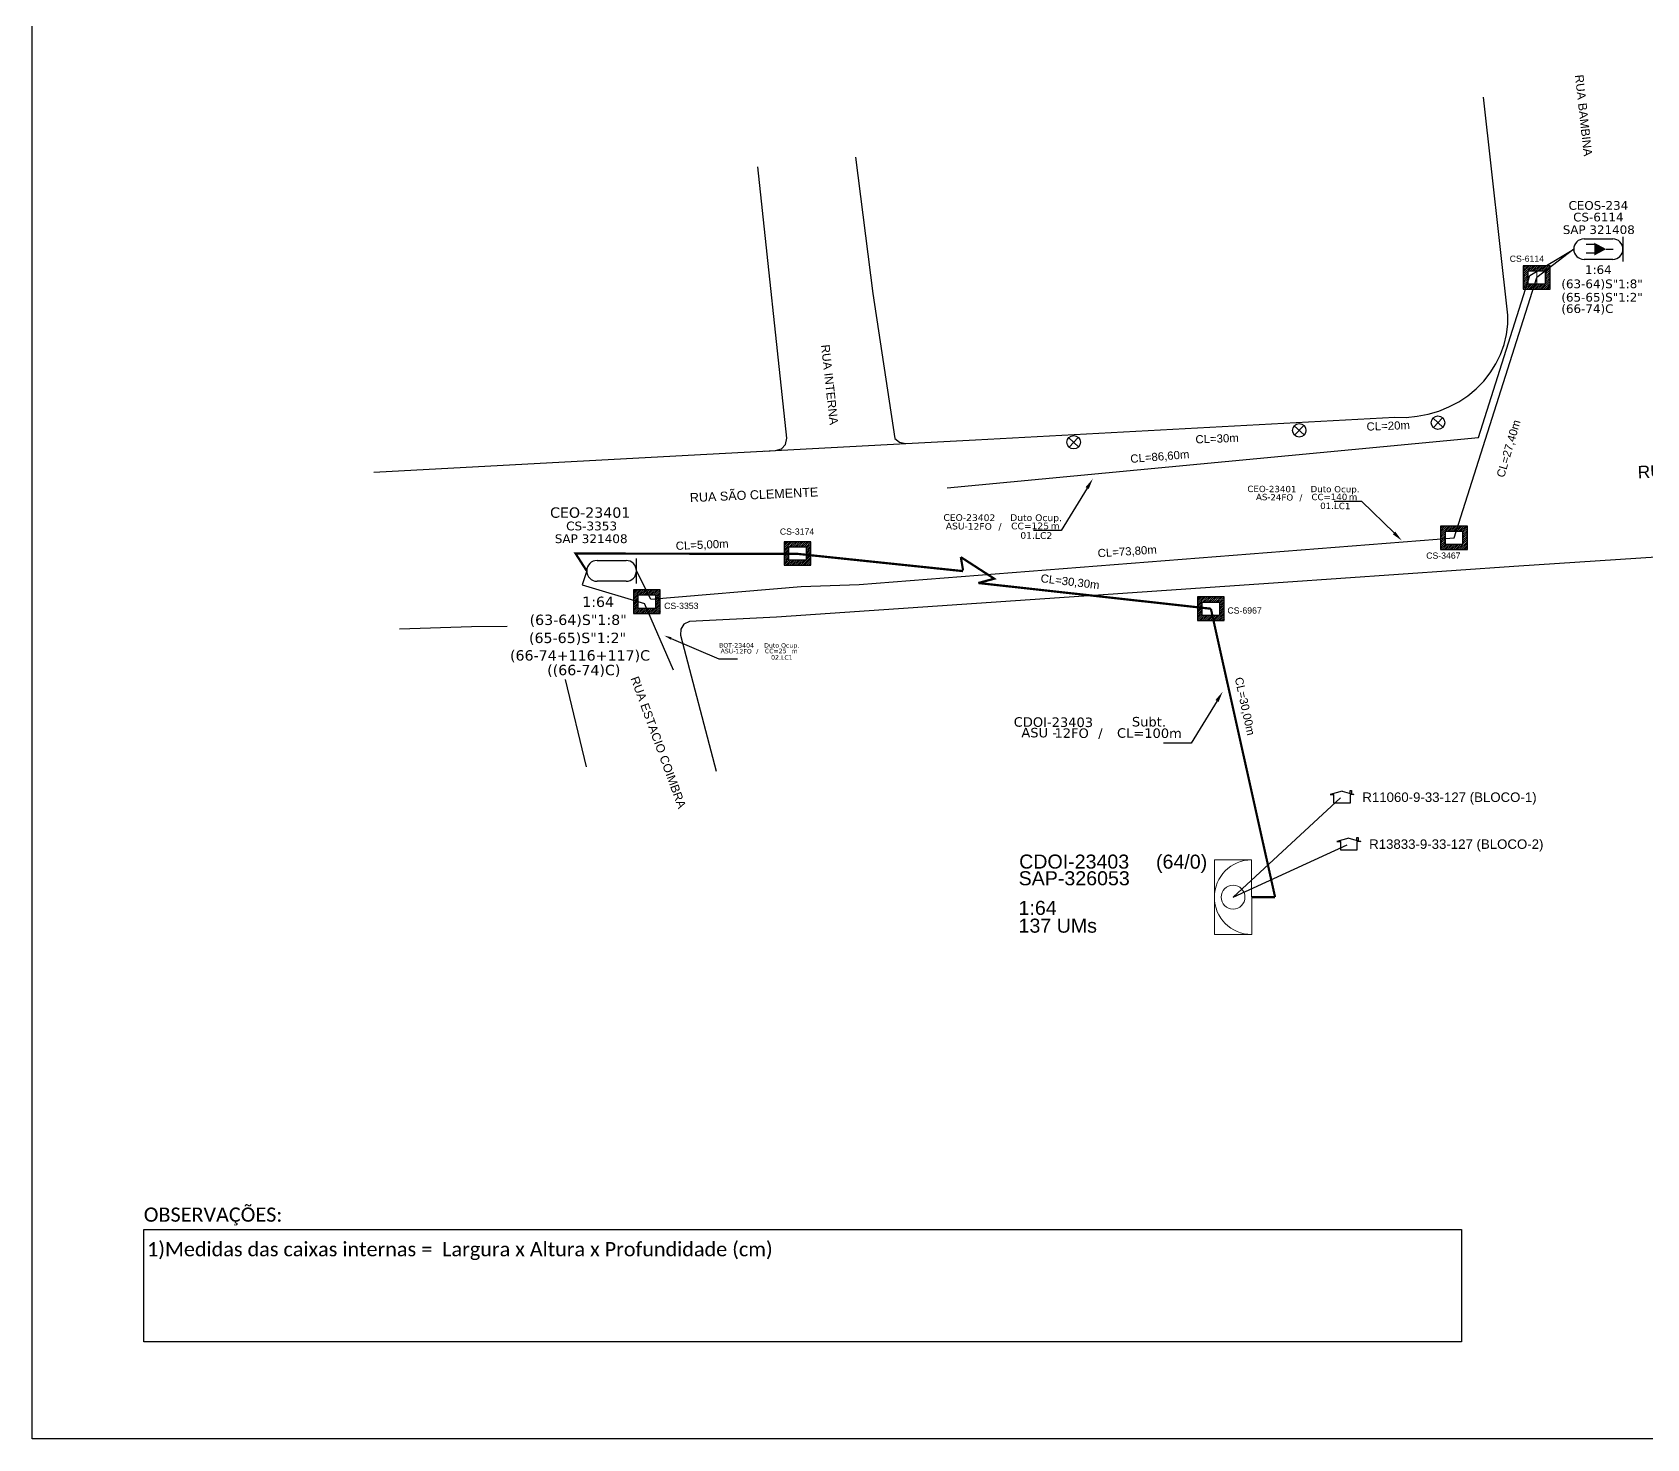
# Model space of a CAD drawing. Extents: x -4 to 1788, y 1 to 595.
# Drawn here: x -3.8 to 337.1, y 1.3 to 298.3 of the extents above; entities that cross this region are included whole.
import ezdxf
from ezdxf import colors
from ezdxf.entities.mleader import LeaderData, LeaderLine
from ezdxf.enums import TextEntityAlignment as Align
from ezdxf.math import Vec2, Vec3

# ---------------------------------------------------------------- set-up
doc = ezdxf.new("R2010")
doc.units = 0
for name, color, linetype in [('0 @ 1', 7, 'Continuous'), ('10.1-Caixas Subterrâneas', 5, 'Continuous'), ('20.4-CEOS', 1, 'Continuous'), ('20.5-CEO', 1, 'Continuous'), ('CAP a instalar', 1, 'Continuous'), ('label_cabos', 7, 'Continuous'), ('Legenda', 1, 'Continuous'), ('QUADRA', 7, 'Continuous'), ('SEGMENTO', 10, 'Continuous'), ('surveys', 7, 'Continuous'), ('surveys legendas', 7, 'Continuous')]:
    doc.layers.add(name, color=color, linetype=linetype)
for name, color, linetype, lineweight in [("20.0-LEGENDA DOS CDO'S", 1, 'Continuous', 0), ('20.1-CDO_INTERIOR', 1, 'Continuous', 0), ('Segmento Logradouro Texto', 5, 'Continuous', 0)]:
    doc.layers.add(name, color=color, linetype=linetype, lineweight=lineweight)
doc.layers.add('DROP DE CLIENTE', color=140, linetype='Continuous', plot=False)
doc.layers.add('EXTRA', color=50, linetype='Continuous', plot=False)
doc.styles.add('ARIAL', font='arial.ttf')
doc.styles.add('DIGICADE', font='arial.ttf')
doc.styles.add('FTTH', font='arial.ttf')
doc.styles.add('MtXpl_Calibri', font='calibri.ttf')
doc.styles.add('siredit', font='verdana.ttf')
doc.styles.add('WMF-Calibri0', font='calibri.ttf')
doc.linetypes.add('FENCELINE1', pattern='A,0.25,-0.1,[133,ltypeshp.shx,S=0.1,R=0,X=-0.1,Y=0],-0.1,1', length=1.45)

# ---------------------------------------------------------------- blocks, each defined once
blk = doc.blocks.new('*X101')
at = {"color": 0, "linetype": 'Continuous'}
for p, q in [((-1.25, 0.34099), (-0.49099, 1.1)), ((-1.25, 0.517767), (-0.667767, 1.1)), ((-1.25, 0.694544), (-0.844544, 1.1)), ((-1.25, 0.87132), (-1.02132, 1.1)), ((-1.25, 1.048097), (-1.198097, 1.1)), ((-1.25, 0.164214), (-0.8035, 0.610714)), ((-1.25, -0.012563), (-0.8035, 0.433937)), ((-1.25, -0.18934), (-0.8035, 0.25716)), ((-1.25, -0.366117), (-0.8035, 0.080383)), ((-0.789214, 0.625), (-0.314214, 1.1)), ((-0.612437, 0.625), (-0.137437, 1.1)), ((-0.43566, 0.625), (0.03934, 1.1)), ((-0.258883, 0.625), (0.216117, 1.1)), ((-0.082107, 0.625), (0.392893, 1.1)), ((0.09467, 0.625), (0.56967, 1.1)), ((0.271447, 0.625), (0.746447, 1.1)), ((0.448223, 0.625), (0.923223, 1.1)), ((0.625, 0.625), (1.1, 1.1)), ((0.801777, 0.625), (1.25, 1.073223)), ((0.8035, 0.449947), (1.25, 0.896447)), ((0.8035, 0.27317), (1.25, 0.71967)), ((0.8035, 0.096393), (1.25, 0.542893)), ((0.8035, -0.080383), (1.25, 0.366117)), ((0.8035, -0.25716), (1.25, 0.18934)), ((0.8035, -0.433937), (1.25, 0.012563)), ((-1.25, -0.542893), (-0.8035, -0.096393)), ((-1.25, -0.71967), (-0.8035, -0.27317)), ((-1.25, -0.896447), (-0.8035, -0.449947)), ((-1.25, -1.073223), (-0.801777, -0.625)), ((-1.1, -1.1), (-0.625, -0.625)), ((-0.923223, -1.1), (-0.448223, -0.625)), ((-0.746447, -1.1), (-0.271447, -0.625)), ((-0.56967, -1.1), (-0.09467, -0.625)), ((-0.392893, -1.1), (0.082107, -0.625)), ((-0.216117, -1.1), (0.258883, -0.625)), ((-0.03934, -1.1), (0.43566, -0.625)), ((0.137437, -1.1), (0.612437, -0.625)), ((0.314214, -1.1), (0.789214, -0.625)), ((0.49099, -1.1), (1.25, -0.34099)), ((0.667767, -1.1), (1.25, -0.517767)), ((0.8035, -0.610714), (1.25, -0.164214)), ((0.844544, -1.1), (1.25, -0.694544)), ((1.02132, -1.1), (1.25, -0.87132)), ((1.198097, -1.1), (1.25, -1.048097))]:
    blk.add_line(p, q, dxfattribs=at)
blk = doc.blocks.new('*U102')
at = {"layer": '20.4-CEOS', "color": 7, "style": 'siredit'}
for tag, p in [('FIBRAS_SPLITTER', (0, 0)), ('FIBRAS_TOP_C', (0, -4.13)), ('RESERVA_FINAIS', (0, -5.46))]:
    blk.add_attdef(tag, p, '', height=1.01, dxfattribs=at)
for tag, p, flags in [('ID_ATIVIDADE', (0, -6.77), 3), ('FATOR', (0, -8.09), 1), ('QTDE', (0, -9.4), 1), ('FID', (0, -10.71), 1)]:
    blk.add_attdef(tag, p, '', height=1.01, dxfattribs=dict(at, flags=flags))
blk = doc.blocks.new('*U103')
at = {"layer": '20.4-CEOS', "color": 7, "style": 'siredit'}
blk.add_attdef('FIBRAS_SPLITTER', (0, 0), '', height=1.01, dxfattribs=at)
for tag, p, flags in [('ID_ATIVIDADE', (0, -1.48), 3), ('FATOR', (0, -2.79), 1), ('QTDE', (0, -4.11), 1), ('FID', (0, -5.42), 1)]:
    blk.add_attdef(tag, p, '', height=1.01, dxfattribs=dict(at, flags=flags))
blk = doc.blocks.new('Inst CB DT OCUP CFOA-SM-ASU-120-S-12')
at = {"layer": 'label_cabos', "color": 0, "style": 'siredit'}
for tag, flags, p in [('ID_ATIVIDADE', 3, (1.31, 2.67)), ('FATOR', 1, (11.56, 2.55))]:
    blk.add_attdef(tag, text='', height=1, rotation=359.69, dxfattribs=dict(at, flags=flags)).set_placement(p, align=Align.MIDDLE_CENTER)
for tag, p in [('TIPO_CABO', (1.26, 0)), ('DESTINO_CABO', (3.13, 1.26)), ('CABO', (4.69, -0.05)), ('/', (7.71, -0.05)), ('LANCE', (10.91, 0)), ('TIPO_CABO', (13.11, 1.24)), ('UND', (15.96, 0)), ('FID', (13.15, -1.41))]:
    blk.add_attdef(tag, text='', height=1, rotation=359.69, dxfattribs=at).set_placement(p, align=Align.MIDDLE_CENTER)
blk.add_attdef('QTDE', (12.43, -0.47), '', height=1, rotation=359.69, dxfattribs=at)
blk = doc.blocks.new('Inst CB DT OCUP CFOA-SM-AS-80-TS-24')
at = {"layer": 'label_cabos', "color": 0, "style": 'siredit'}
for tag, flags, p in [('ID_ATIVIDADE', 3, (1.31, 2.67)), ('FATOR', 1, (11.56, 2.55))]:
    blk.add_attdef(tag, text='', height=1, rotation=359.69, dxfattribs=dict(at, flags=flags)).set_placement(p, align=Align.MIDDLE_CENTER)
for tag, p in [('TIPO_CABO', (1.76, 0)), ('DESTINO_CABO', (3.13, 1.26)), ('CABO', (4.69, -0.05)), ('/', (7.71, -0.05)), ('LANCE', (10.91, 0)), ('TIPO_CABO', (13.11, 1.24)), ('UND', (15.96, 0)), ('FID', (13.15, -1.41))]:
    blk.add_attdef(tag, text='', height=1, rotation=359.69, dxfattribs=at).set_placement(p, align=Align.MIDDLE_CENTER)
blk.add_attdef('QTDE', (12.43, -0.47), '', height=1, rotation=359.69, dxfattribs=at)
blk = doc.blocks.new('LEGENDA DOS CABOS')
at = {"layer": 'EXTRA', "color": 0, "style": 'siredit'}
for tag, p in [('ID', (4.6, 0.97)), ('XX', (9.03, 0.97))]:
    blk.add_attdef(tag, text='', height=0.48, rotation=359.69, dxfattribs=at).set_placement(p, align=Align.MIDDLE_CENTER)
at = {"layer": 'Legenda', "color": 0, "style": 'siredit'}
for tag, p in [('TIPO_CABO', (1.31, 0)), ('CABO', (4.69, -0.05)), ('/', (6.81, -0.05)), ('METROS', (10.03, -0.05))]:
    blk.add_attdef(tag, text='', height=0.8, rotation=359.69, dxfattribs=at).set_placement(p, align=Align.MIDDLE_CENTER)
blk = doc.blocks.new('SURVEY_SURVEY')
for p, q in [((0, 0.0000127), (-0.0000126, 0.000009)), ((-0.0000126, 0.000009), (-0.0000086, 0.000009)), ((-0.0000086, 0), (-0.0000086, 0.000009)), ((0.0000086, 0), (-0.0000086, 0)), ((0, 0.0000127), (0.0000126, 0.000009)), ((0.0000084, 0.0000132), (0.0000098, 0.0000132)), ((0.0000084, 0.0000103), (0.0000084, 0.0000132)), ((0.0000126, 0.000009), (0.0000086, 0.000009)), ((0.0000086, 0.000009), (0.0000086, 0)), ((0.0000098, 0.0000132), (0.0000098, 0.0000099))]:
    blk.add_line(p, q)

msp = doc.modelspace()

# ---------------------------------------------------------------- linework, layer by layer
for p, q in [((307.73, 238.54), (302.63, 284.56)), ((155.49, 212.54), (149.36, 269.88)), ((173.66, 243.11), (178.31, 212.51)), ((307.45, 234.46), (307.7, 236.62)), ((307.7, 236.62), (307.73, 238.54)), ((306.2, 230.23), (306.94, 232.33)), ((306.94, 232.33), (307.45, 234.46)), ((305.23, 228.24), (306.2, 230.23)), ((302.65, 224.59), (304.03, 226.35)), ((304.03, 226.35), (305.23, 228.24)), ((299.29, 221.52), (301.06, 222.98)), ((301.06, 222.98), (302.65, 224.59)), ((290.91, 217.61), (293.15, 218.28)), ((293.15, 218.28), (295.31, 219.15)), ((295.31, 219.15), (297.37, 220.24)), ((297.37, 220.24), (299.29, 221.52)), ((195.36, 212.23), (283.89, 216.96)), ((283.89, 216.96), (286.24, 216.94)), ((286.24, 216.94), (288.59, 217.16)), ((288.59, 217.16), (290.91, 217.61)), ((134.65, 208.96), (180.65, 211.4)), ((155.22, 211.23), (155.49, 212.54)), ((178.31, 212.51), (179.27, 211.67)), ((179.27, 211.67), (180.65, 211.4)), ((180.65, 211.4), (195.36, 212.23)), ((150.85, 209.83), (153.09, 209.95)), ((153.09, 209.95), (154.34, 210.32)), ((154.34, 210.32), (155.22, 211.23))]:
    msp.add_line(p, q)
at = {"color": 1}
for p, q in [((262.65, 215.17), (264.72, 213.23)), ((264.65, 215.23), (262.72, 213.17)), ((291.95, 216.79), (294.02, 214.85)), ((293.95, 216.85), (292.01, 214.78)), ((215.03, 212.65), (217.09, 210.72)), ((217.03, 212.72), (215.09, 210.65))]:
    msp.add_line(p, q, dxfattribs=at)
at = {"color": 0, "linetype": 'Continuous'}
for p, q in [((124.12, 179.43), (124.12, 179.43)), ((243.22, 177.94), (243.22, 177.94))]:
    msp.add_line(p, q, dxfattribs=at)
at = {"color": 7}
msp.add_lwpolyline([(-3.83, 595.26), (837.17, 595.26), (837.17, 1.26), (-3.83, 1.26)], close=True, dxfattribs=at)
for points in [[(169.99, 271.86), (173.66, 243.11)], [(68.29, 205.39), (134.65, 208.96)]]:
    msp.add_lwpolyline(points)
at = {"color": 0}
msp.add_lwpolyline([(19.73, 45.46), (297.98, 45.46), (297.98, 21.75), (19.73, 21.75)], close=True, dxfattribs=at)
at = {"color": 1}
for centre in [(263.69, 214.2), (292.98, 215.82), (216.06, 211.68)]:
    msp.add_circle(centre, 1.42, dxfattribs=at)
at = {"layer": '10.1-Caixas Subterrâneas', "color": 30}
for p, q in [((311, 248.97), (311, 244)), ((316.65, 248.97), (311, 248.97)), ((316.65, 244), (316.65, 248.97)), ((312.01, 247.9), (312.01, 247.9)), ((312.01, 245.07), (312.01, 247.9)), ((312.01, 247.9), (315.64, 247.9)), ((315.64, 247.9), (315.64, 245.07)), ((311, 244), (316.65, 244)), ((315.64, 245.07), (312.01, 245.07)), ((293.54, 193.99), (293.54, 189.02)), ((299.19, 193.99), (293.54, 193.99)), ((294.55, 192.92), (294.55, 192.92)), ((294.55, 190.1), (294.55, 192.92)), ((294.55, 192.92), (298.18, 192.92)), ((298.18, 192.92), (298.18, 190.1)), ((299.19, 189.02), (299.19, 193.99)), ((154.92, 190.69), (154.92, 185.72)), ((160.56, 190.69), (154.92, 190.69)), ((155.93, 189.62), (155.93, 189.62)), ((155.93, 186.8), (155.93, 189.62)), ((155.93, 189.62), (159.56, 189.62)), ((159.56, 189.62), (159.56, 186.8)), ((160.56, 185.72), (160.56, 190.69)), ((293.54, 189.02), (299.19, 189.02)), ((298.18, 190.1), (294.55, 190.1)), ((154.92, 185.72), (160.56, 185.72)), ((159.56, 186.8), (155.93, 186.8)), ((123.11, 180.51), (123.11, 175.54)), ((128.76, 180.51), (123.11, 180.51)), ((124.12, 176.61), (124.12, 179.43)), ((124.12, 179.43), (127.75, 179.43)), ((127.75, 179.43), (127.75, 176.61)), ((128.76, 175.54), (128.76, 180.51)), ((242.21, 179.01), (242.21, 174.04)), ((247.86, 179.01), (242.21, 179.01)), ((243.22, 175.12), (243.22, 177.94)), ((243.22, 177.94), (246.85, 177.94)), ((246.85, 177.94), (246.85, 175.12)), ((247.86, 174.04), (247.86, 179.01)), ((123.11, 175.54), (128.76, 175.54)), ((127.75, 176.61), (124.12, 176.61)), ((242.21, 174.04), (247.86, 174.04)), ((246.85, 175.12), (243.22, 175.12))]:
    msp.add_line(p, q, dxfattribs=at)
at = {"layer": '20.1-CDO_INTERIOR', "lineweight": 18}
msp.add_lwpolyline([(245.78, 107.75), (245.77, 123.49), (253.64, 123.49), (253.65, 107.75)], close=True, dxfattribs=at)
msp.add_circle((249.71, 115.62), 2.52, dxfattribs=at)
msp.add_arc((253.64, 115.62), 7.87, 90.0276, 270.0276, dxfattribs=at)
at = {"layer": '20.4-CEOS', "color": 7}
for p, q in [((323.82, 254.63), (329.88, 254.63)), ((329.88, 250.31), (323.82, 250.31))]:
    msp.add_line(p, q, dxfattribs=at)
for points in [[(326.13, 253.41), (324.29, 253.41)], [(328.52, 252.47), (329.98, 252.47)], [(332.04, 255.07), (332.04, 249.87)], [(326.13, 251.61), (324.29, 251.61)]]:
    msp.add_lwpolyline(points, dxfattribs=at)
msp.add_lwpolyline([(328.52, 252.47, 0, 2.67, 0), (326.02, 252.47, 2.67, 2.67, 0)], format="xyseb", dxfattribs=at)
for centre, start, end in [((323.82, 252.47), 90, 270), ((329.88, 252.47), 270, 90)]:
    msp.add_arc(centre, 2.16, start, end, dxfattribs=at)
at = {"layer": '20.5-CEO', "color": 5}
for p, q in [((115.42, 186.71), (121.55, 186.71)), ((121.55, 182.34), (115.42, 182.34))]:
    msp.add_line(p, q, dxfattribs=at)
msp.add_lwpolyline([(123.74, 181.89), (123.74, 187.16)], dxfattribs=at)
for centre, start, end in [((115.42, 184.52), 90, 270), ((121.55, 184.52), 270, 90)]:
    msp.add_arc(centre, 2.19, start, end, dxfattribs=at)
at = {"layer": 'CAP a instalar', "color": 7, "ltscale": 2}
for p, q in [((312.41, 246.93), (321.66, 252.47)), ((321.66, 252.47), (313.83, 246.48)), ((296.38, 191.5), (313.83, 246.48)), ((301.54, 212.67), (312.41, 246.93)), ((189.34, 202.09), (301.54, 212.67)), ((170.79, 181.63), (296.38, 191.5)), ((126.76, 178.53), (158.49, 181.21)), ((158.49, 181.21), (170.79, 181.63))]:
    msp.add_line(p, q, dxfattribs=at)
at = {"layer": 'CAP a instalar', "color": 7, "linetype": 'FENCELINE1', "ltscale": 4}
msp.add_line((131.56, 163.53), (125.47, 177.63), dxfattribs=at)
at = {"layer": 'CAP a instalar', "linetype": 'FENCELINE1', "ltscale": 7, "const_width": 0.467}
for points in [[(113.23, 184.52), (110.88, 188.19), (157.89, 188.1)], [(192.71, 184.47), (157.89, 188.1)], [(192.23, 187.43), (199.29, 182.87), (195.92, 181.96)], [(192.23, 187.43), (192.71, 184.59)], [(245.03, 176.53), (195.92, 181.96)], [(258.59, 115.62), (245.03, 176.53)], [(253.64, 115.62), (258.59, 115.62)]]:
    msp.add_lwpolyline(points, dxfattribs=at)
at = {"layer": 'CAP a instalar', "color": 7, "linetype": 'FENCELINE1', "ltscale": 4}
msp.add_lwpolyline([(113.23, 184.52), (112.25, 181.59), (125.47, 177.63)], dxfattribs=at)
at = {"layer": 'CAP a instalar', "color": 7, "ltscale": 2}
msp.add_lwpolyline([(126.76, 178.53), (123.74, 184.52)], dxfattribs=at)
at = {"layer": 'DROP DE CLIENTE'}
for points in [[(249.71, 115.62), (272.4, 136.61)], [(249.71, 115.62), (273.84, 126.7)]]:
    msp.add_lwpolyline(points, dxfattribs=at)
at = {"layer": 'QUADRA'}
for points in [[(388.41, 190.64), (309.03, 185.44), (260.3, 182.09), (218.21, 179.17), (153.33, 174.72), (134.92, 173.82), (133.75, 173.24), (133.08, 172.19), (133.04, 170.96), (140.58, 142.2)], [(96.41, 172.76), (88.89, 172.7), (73.72, 172.22)], [(113.2, 143.14), (108.73, 161.61)]]:
    msp.add_lwpolyline(points, dxfattribs=at)
at = {"layer": 'SEGMENTO', "color": 151, "lineweight": 0, "ltscale": 2}
msp.add_lwpolyline([(313.83, 247.9), (313.83, 245.07)], dxfattribs=at)

# ---------------------------------------------------------------- block references
at = {"layer": '10.1-Caixas Subterrâneas', "color": 30, "xscale": 2.258824701451659, "yscale": 2.258824701451659, "zscale": 4.517649402903317}
for p, rotation in [((313.83, 246.48), 180.0000000000624), ((296.36, 191.51), 180.0000000000624), ((157.74, 188.21), 180.0000000000622), ((125.93, 178.02), 180.0000000000625), ((245.03, 176.53), 180.0000000000624)]:
    msp.add_blockref('*X101', p, dxfattribs=dict(at, rotation=rotation))
at = {"layer": '20.4-CEOS', "color": 7, "lineweight": 0}
ref = msp.add_blockref('*U102', (319.03, 244.22), dxfattribs=dict(at, xscale=1.812271447664436, yscale=1.812271447664436, zscale=1.812271447664436))
ref.add_attrib('FIBRAS_SPLITTER', '(63-64)S"1:8"', (319.03, 244.22), dxfattribs={"color": 7, "height": 1.8298, "style": 'siredit'})
ref.add_attrib('FIBRAS_TOP_C', '(66-74)C', (319.03, 238.98), dxfattribs={"color": 7, "height": 1.83, "style": 'siredit'})
at = {"layer": '20.4-CEOS', "color": 7, "lineweight": 0, "xscale": 1.812271447664436, "yscale": 1.812271447664436, "zscale": 1.812271447664436}
msp.add_blockref('*U103', (319.03, 241.39), dxfattribs=at).add_auto_attribs({'FIBRAS_SPLITTER': '(65-65)S"1:2"'})
at = {"layer": 'label_cabos', "lineweight": 0}
ref = msp.add_blockref('Inst CB DT OCUP CFOA-SM-AS-80-TS-24', (253.74, 200.12), dxfattribs=dict(at, xscale=1.335988304073288, yscale=1.335988304073288, zscale=1.335988304073288))
ref.add_attrib('DESTINO_CABO', 'CEO-23401', dxfattribs={"color": 0, "height": 1.336, "rotation": 359.69, "style": 'siredit'}).set_placement((257.92, 201.81), align=Align.MIDDLE_CENTER)
ref.add_attrib('CABO', '24FO', dxfattribs={"color": 0, "height": 1.336, "rotation": 359.69, "style": 'siredit'}).set_placement((260, 200.05), align=Align.MIDDLE_CENTER)
ref.add_attrib('TIPO_CABO', 'Duto Ocup.', dxfattribs={"color": 0, "height": 1.336, "rotation": 359.69, "style": 'siredit'}).set_placement((271.25, 201.78), align=Align.MIDDLE_CENTER)
ref.add_attrib('/', '/', dxfattribs={"color": 0, "height": 1.34, "rotation": 359.69, "style": 'siredit'}).set_placement((264.04, 200.05), align=Align.MIDDLE_CENTER)
ref.add_attrib('TIPO_CABO', 'AS-', dxfattribs={"color": 0, "height": 1.336, "rotation": 359.69, "style": 'siredit'}).set_placement((256.09, 200.12), align=Align.MIDDLE_CENTER)
ref.add_attrib('FID', '01.LC1', dxfattribs={"color": 0, "height": 1.336, "rotation": 359.69, "style": 'siredit'}).set_placement((271.3, 198.23), align=Align.MIDDLE_CENTER)
ref.add_attrib('LANCE', 'CC=', dxfattribs={"color": 0, "height": 1.336, "rotation": 359.69, "style": 'siredit'}).set_placement((268.31, 200.12), align=Align.MIDDLE_CENTER)
ref.add_attrib('QTDE', '140', (270.34, 199.49), dxfattribs={"color": 0, "height": 1.336, "rotation": 359.69, "style": 'siredit'})
ref.add_attrib('UND', 'm', dxfattribs={"color": 0, "height": 1.34, "rotation": 359.69, "style": 'siredit'}).set_placement((275.06, 200.12), align=Align.MIDDLE_CENTER)
ref = msp.add_blockref('Inst CB DT OCUP CFOA-SM-ASU-120-S-12', (189.61, 193.99), dxfattribs=dict(at, xscale=1.412077783690278, yscale=1.412077783690278, zscale=1.412077783690278))
ref.add_attrib('DESTINO_CABO', 'CEO-23402', dxfattribs={"color": 0, "height": 1.412, "rotation": 359.69, "style": 'siredit'}).set_placement((194.03, 195.77), align=Align.MIDDLE_CENTER)
ref.add_attrib('CABO', '12FO', dxfattribs={"color": 0, "height": 1.412, "rotation": 359.69, "style": 'siredit'}).set_placement((196.23, 193.91), align=Align.MIDDLE_CENTER)
ref.add_attrib('TIPO_CABO', 'Duto Ocup.', dxfattribs={"color": 0, "height": 1.412, "rotation": 359.69, "style": 'siredit'}).set_placement((208.12, 195.75), align=Align.MIDDLE_CENTER)
ref.add_attrib('/', '/', dxfattribs={"color": 0, "height": 1.41, "rotation": 359.69, "style": 'siredit'}).set_placement((200.5, 193.91), align=Align.MIDDLE_CENTER)
ref.add_attrib('TIPO_CABO', 'ASU-', dxfattribs={"color": 0, "height": 1.412, "rotation": 359.69, "style": 'siredit'}).set_placement((191.39, 193.98), align=Align.MIDDLE_CENTER)
ref.add_attrib('FID', '01.LC2', dxfattribs={"color": 0, "height": 1.412, "rotation": 359.69, "style": 'siredit'}).set_placement((208.17, 191.99), align=Align.MIDDLE_CENTER)
ref.add_attrib('LANCE', 'CC=', dxfattribs={"color": 0, "height": 1.412, "rotation": 359.69, "style": 'siredit'}).set_placement((205.01, 193.99), align=Align.MIDDLE_CENTER)
ref.add_attrib('QTDE', '125', (207.16, 193.32), dxfattribs={"color": 0, "height": 1.412, "rotation": 359.69, "style": 'siredit'})
ref.add_attrib('UND', 'm', dxfattribs={"color": 0, "height": 1.41, "rotation": 359.69, "style": 'siredit'}).set_placement((212.15, 193.99), align=Align.MIDDLE_CENTER)
ref = msp.add_blockref('Inst CB DT OCUP CFOA-SM-ASU-120-S-12', (141.88, 167.6), dxfattribs=dict(at, xscale=0.9559327377875627, yscale=0.9559327377875627, zscale=0.9559327377875627))
ref.add_attrib('DESTINO_CABO', 'BOT-23404', dxfattribs={"color": 0, "height": 0.956, "rotation": 359.69, "style": 'siredit'}).set_placement((144.87, 168.8), align=Align.MIDDLE_CENTER)
ref.add_attrib('CABO', '12FO', dxfattribs={"color": 0, "height": 0.956, "rotation": 359.69, "style": 'siredit'}).set_placement((146.36, 167.55), align=Align.MIDDLE_CENTER)
ref.add_attrib('TIPO_CABO', 'Duto Ocup.', dxfattribs={"color": 0, "height": 0.956, "rotation": 359.69, "style": 'siredit'}).set_placement((154.41, 168.79), align=Align.MIDDLE_CENTER)
ref.add_attrib('/', '/', dxfattribs={"color": 0, "height": 0.956, "rotation": 359.69, "style": 'siredit'}).set_placement((149.25, 167.55), align=Align.MIDDLE_CENTER)
ref.add_attrib('TIPO_CABO', 'ASU-', dxfattribs={"color": 0, "height": 0.956, "rotation": 359.69, "style": 'siredit'}).set_placement((143.09, 167.59), align=Align.MIDDLE_CENTER)
ref.add_attrib('FID', '02.LC1', dxfattribs={"color": 0, "height": 0.956, "rotation": 359.69, "style": 'siredit'}).set_placement((154.45, 166.24), align=Align.MIDDLE_CENTER)
ref.add_attrib('LANCE', 'CC=', dxfattribs={"color": 0, "height": 0.956, "rotation": 359.69, "style": 'siredit'}).set_placement((152.31, 167.6), align=Align.MIDDLE_CENTER)
ref.add_attrib('QTDE', '25', (153.76, 167.14), dxfattribs={"color": 0, "height": 0.956, "rotation": 359.69, "style": 'siredit'})
ref.add_attrib('UND', 'm', dxfattribs={"color": 0, "height": 0.956, "rotation": 359.69, "style": 'siredit'}).set_placement((157.14, 167.6), align=Align.MIDDLE_CENTER)
at = {"layer": 'label_cabos', "color": 0, "lineweight": 0}
ref = msp.add_blockref('LEGENDA DOS CABOS', (203.28, 149.31), dxfattribs=dict(at, xscale=2.003878451670871, yscale=2.003878451670871, zscale=2.003878451670871))
ref.add_attrib('ID', 'CDOI-23403', dxfattribs={"color": 0, "height": 2.004, "rotation": 359.69, "style": 'siredit'}).set_placement((211.78, 152.58), align=Align.MIDDLE_CENTER)
ref.add_attrib('CABO', '12FO', dxfattribs={"color": 0, "height": 2.004, "rotation": 359.69, "style": 'siredit'}).set_placement((215.63, 150.26), align=Align.MIDDLE_CENTER)
ref.add_attrib('METROS', 'CL=100m', dxfattribs={"color": 0, "height": 2.004, "rotation": 359.69, "style": 'siredit'}).set_placement((232.05, 150.26), align=Align.MIDDLE_CENTER)
ref.add_attrib('XX', 'Subt.', dxfattribs={"color": 0, "height": 2.004, "rotation": 359.69, "style": 'siredit'}).set_placement((231.95, 152.66), align=Align.MIDDLE_CENTER)
ref.add_attrib('/', '/', dxfattribs={"color": 0, "height": 2, "rotation": 359.69, "style": 'siredit'}).set_placement((221.7, 150.26), align=Align.MIDDLE_CENTER)
ref.add_attrib('TIPO_CABO', 'ASU -', dxfattribs={"color": 0, "height": 2.004, "rotation": 359.69, "style": 'siredit'}).set_placement((208.77, 150.36), align=Align.MIDDLE_CENTER)
at = {"layer": 'surveys', "color": 151, "xscale": 200000, "yscale": 200000, "zscale": 200000}
for p in [(272.73, 135.47), (274.16, 125.57)]:
    msp.add_blockref('SURVEY_SURVEY', p, dxfattribs=at)

# ---------------------------------------------------------------- texts
for s, style, p in [('OBSERVAÇÕES:', 'WMF-Calibri0', (19.71, 47.08)), ('1)Medidas das caixas internas =  Largura x Altura x Profundidade (cm)', 'MtXpl_Calibri', (20.4, 39.78))]:
    msp.add_text(s, height=3, dxfattribs=dict(style=style)).set_placement(p)
at = {"layer": '0 @ 1', "color": 3, "linetype": 'Continuous', "char_height": 1.7215, "attachment_point": 1, "style": 'FTTH'}
for s, insert, rotation in [('\\pt5.16439;CL=20m', (277.87, 215.85), 2.1326), ('\\pt5.16439;CL=27,40m', (305.3, 204.58), 73.7739), ('\\pt5.16439;CL=30m', (241.74, 213.15), 2.1326), ('\\pt5.16439;CL=86,60m', (227.95, 209.03), 4.6984), ('\\pt5.16439;CL=5,00m', (132, 190.66), 2.53), ('\\pt5.16439;CL=73,80m', (221.07, 189.1), 3.7458), ('\\pt5.16439;CL=30,30m', (209.21, 183.85), 353.1434), ('\\pt5.16439;CL=30,00m', (251.75, 162.23), 282.2597)]:
    msp.add_mtext_dynamic_manual_height_columns(s, width=3.3497, gutter_width=0.00005, heights=[1.55], dxfattribs=dict(at, insert=insert, rotation=rotation))
at = {"layer": '10.1-Caixas Subterrâneas', "color": 30, "style": 'ARIAL'}
for s, p in [('CS-6114', (308.13, 249.79)), ('CS-3174', (154.02, 192.16)), ('CS-3467', (290.5, 187.09)), ('CS-3353', (129.59, 176.48)), ('CS-6967', (248.53, 175.5))]:
    msp.add_text(s, height=1.314, dxfattribs=at).set_placement(p)
at = {"layer": "20.0-LEGENDA DOS CDO'S", "color": 1, "style": 'ARIAL'}
for s, p in [('CDOI-23403', (204.55, 121.66)), ('SAP-326053', (204.44, 118.14)), ('1:64', (204.42, 111.88)), ('137 UMs', (204.42, 108.12))]:
    msp.add_text(s, height=2.962, rotation=359.9724, dxfattribs=at).set_placement(p)
msp.add_text('          (64/0)', height=2.9623, rotation=359.9724, dxfattribs=at).set_placement((233.1, 121.64), align=Align.CENTER)
at = {"layer": '20.4-CEOS', "color": 7, "style": 'siredit'}
for s, height, p in [('CEOS-234', 1.83, (326.85, 262.61)), ('CS-6114', 1.83, (326.85, 260.15)), ('SAP 321408', 1.83, (326.94, 257.49)), ('1:64', 1.83, (326.85, 249.05)), ('1:64', 2.183, (115.65, 179.08)), ('(63-64)S"1:8"', 2.1826, (111.43, 175.28)), ('(65-65)S"1:2"', 2.1826, (111.3, 171.47))]:
    msp.add_text(s, height=height, dxfattribs=at).set_placement(p, align=Align.TOP_CENTER)
at = {"layer": '20.4-CEOS', "color": 5, "style": 'siredit'}
for s, p in [('CEO-23401', (113.97, 197.93)), ('((66-74)C)', (112.62, 164.68))]:
    msp.add_text(s, height=2.183, dxfattribs=at).set_placement(p, align=Align.TOP_CENTER)
at = {"layer": '20.4-CEOS', "color": 1, "style": 'siredit'}
msp.add_text('(66-74+116+117)C', height=2.1826, dxfattribs=at).set_placement((111.82, 167.77), align=Align.TOP_CENTER)
at = {"layer": '20.5-CEO', "color": 7, "style": 'siredit'}
for s, p in [('CS-3353', (114.27, 194.93)), ('SAP 321408', (114.18, 192.24))]:
    msp.add_text(s, height=1.852, dxfattribs=at).set_placement(p, align=Align.TOP_CENTER)
at = {"layer": 'Segmento Logradouro Texto', "linetype": 'Continuous', "attachment_point": 1, "style": 'DIGICADE'}
for s, insert, char_height, width, rotation in [('\\fArial|b0|i0|c0|p34;\\W1.0000000000;\\T1.0000000000;\\o\\lRUA BAMBINA', (323.68, 289.41), 1.7994, 17.8287, 276.3183), ('RUA INTERNA', (164.49, 232.41), 1.7994, 17.8287, 276.3183), ('RUA SÃO CLEMENTE', (335.09, 206.67), 2.6208, 40.979, 2.5901), ('RUA SÃO CLEMENTE', (134.97, 200.93), 1.8997, 29.7035, 2.5901), ('\\o\\l\\fArial|b0|i0|c0|p34;\\T1.0000000000;\\W1.0000000000;RUA ESTACIO COIMBRA', (124.15, 162.45), 1.7994, 30.7326, 290.1137)]:
    msp.add_mtext(s, dxfattribs=dict(at, insert=insert, char_height=char_height, width=width, rotation=rotation))
at = {"layer": 'surveys legendas', "color": 0, "style": 'ARIAL'}
for s, p in [('R11060-9-33-127 (BLOCO-1) ', (277.01, 135.73)), ('R13833-9-33-127 (BLOCO-2) ', (278.45, 125.82))]:
    msp.add_text(s, height=2, dxfattribs=at).set_placement(p)

# ---------------------------------------------------------------- leaders
at = {"layer": 'SEGMENTO', "color": 7, "lineweight": 0, "ltscale": 2}
ml = msp.add_multileader_mtext('Standard', dxfattribs=at)
ml.set_content('', color=7)
ml.set_leader_properties()
ml.build(insert=Vec2(0, 0))
ml.multileader.update_dxf_attribs({"text_right_attachment_type": 6, "dogleg_length": 0.943, "arrow_head_size": 2.33})
ctx = ml.context
ctx.base_point, ctx.char_height, ctx.arrow_head_size, ctx.landing_gap_size, ctx.plane_origin = Vec3(206.44, 194.25), 2.33, 2.33, 1.17, Vec3(-7600322.81, -126016281.27)
ctx.right_attachment, ctx.text_align_type = 6, 2
notes = []
notes.append((ctx, [(0, (1, 1, 0), (213.44, 193.08), (-1, 0), 4.67, [(0, [(220.12, 203.99)], 0, [])])]))
ctx.mtext.insert, ctx.mtext.alignment = Vec3(207.61, 195.88), 3
ml = msp.add_multileader_mtext('Standard', dxfattribs=at)
ml.set_content('', color=7)
ml.set_leader_properties()
ml.build(insert=Vec2(0, 0))
ml.multileader.update_dxf_attribs({"text_right_attachment_type": 6, "dogleg_length": 0.943, "arrow_head_size": 2.33})
ctx = ml.context
ctx.base_point, ctx.char_height, ctx.arrow_head_size, ctx.landing_gap_size, ctx.plane_origin = Vec3(269.89, 200.34), 2.33, 2.33, 1.17, Vec3(-7600259.37, -126016275.18)
ctx.right_attachment, ctx.text_align_type = 6, 2
notes.append((ctx, [(0, (1, 1, 0), (276.89, 199.17), (-1, 0), 4.67, [(0, [(285.37, 190.9)], 0, [])])]))
ctx.mtext.insert, ctx.mtext.alignment = Vec3(271.06, 201.97), 3
ml = msp.add_multileader_mtext('Standard', dxfattribs=at)
ml.set_content('', color=7)
ml.set_leader_properties()
ml.build(insert=Vec2(0, 0))
ml.multileader.update_dxf_attribs({"text_right_attachment_type": 6, "dogleg_length": 0.943, "arrow_head_size": 1.58})
ctx = ml.context
ctx.base_point, ctx.char_height, ctx.arrow_head_size, ctx.landing_gap_size, ctx.plane_origin, ctx.plane_x_axis, ctx.plane_y_axis = Vec3(145.86, 165.16), 1.58, 1.58, 0.79, Vec3(5145467.75, 85309399.42), Vec3(-1, 0), Vec3(0, -1)
ctx.right_attachment, ctx.text_align_type = 6, 2
notes.append((ctx, [(0, (1, 1, 0), (141.12, 165.95), (1, 0), 3.16, [(0, [(129.61, 170.87)], 0, [])])]))
ctx.mtext.insert, ctx.mtext.text_direction, ctx.mtext.rotation, ctx.mtext.alignment = Vec3(145.07, 164.37), Vec3(-1, 0), 3.141593, 3
ml = msp.add_multileader_mtext('Standard', dxfattribs=at)
ml.set_content('', color=7)
ml.set_leader_properties()
ml.build(insert=Vec2(0, 0))
ml.multileader.update_dxf_attribs({"text_right_attachment_type": 6, "dogleg_length": 0.943, "arrow_head_size": 2.33})
ctx = ml.context
ctx.base_point, ctx.char_height, ctx.arrow_head_size, ctx.landing_gap_size, ctx.plane_origin = Vec3(233.87, 149.3), 2.33, 2.33, 1.17, Vec3(-7600295.39, -126016326.22)
ctx.right_attachment, ctx.text_align_type = 6, 2
notes.append((ctx, [(0, (1, 1, 0), (240.87, 148.13), (-1, 0), 4.67, [(0, [(247.54, 159.04)], 0, [])])]))
ctx.mtext.insert, ctx.mtext.alignment = Vec3(235.03, 150.93), 3
for ctx, leaders in notes:
    for number, flags, end, landing, length, lines in leaders:
        leader = LeaderData()
        leader.index, (leader.has_last_leader_line, leader.has_dogleg_vector, leader.attachment_direction) = number, flags
        leader.last_leader_point, leader.dogleg_vector, leader.dogleg_length = Vec3(end), Vec3(landing), length
        for number, points, colour, breaks in lines:
            line = LeaderLine()
            line.index, line.vertices, line.color, line.breaks = number, Vec3.list(points), colors.encode_raw_color(colour), breaks
            leader.lines.append(line)
        ctx.leaders.append(leader)

doc.saveas('drawing.dxf')
